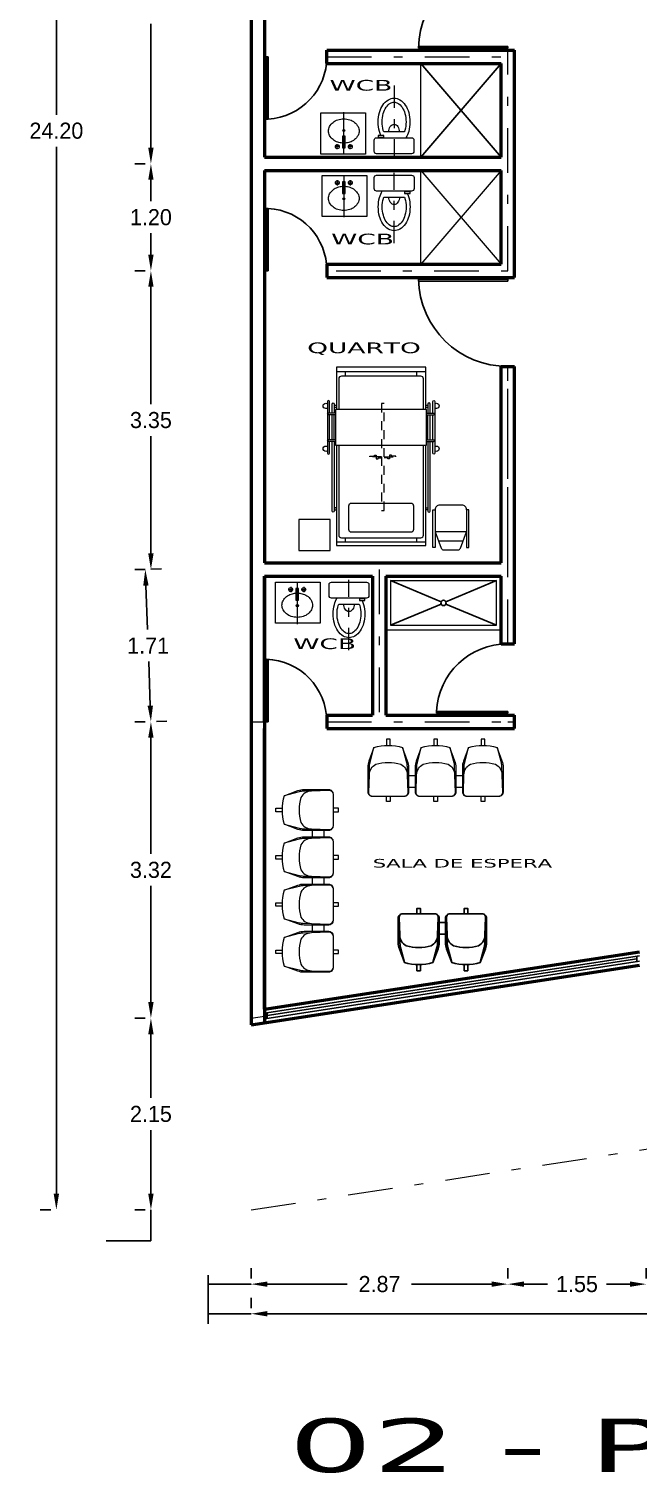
# Model space of a CAD drawing. Extents: x 80.1 to 126.1, y 13.8 to 42.4.
# Drawn here: x 106.63 to 113.45, y 13.94 to 30.13 of the extents above; entities that cross this region are included whole.
import ezdxf

# ---------------------------------------------------------------- set-up
doc = ezdxf.new("R2010")
doc.units = 0
doc.header["$MEASUREMENT"] = 0
doc.header["$PDMODE"] = 2
for name, pattern in [('DASHDOT', [1, 0.5, -0.25, 0, -0.25]), ('DASHDOT2', [0.5, 0.25, -0.125, 0, -0.125]), ('EJES630', [6.3, 5.5, -0.4, 0, -0.4]), ('HIDDEN5', [0.07, 0.04, -0.03])]:
    doc.linetypes.add(name, pattern=pattern)
doc.layers.get('0').update_dxf_attribs({"linetype": 'CONTINUOUS'})
doc.layers.get('DEFPOINTS').update_dxf_attribs({"linetype": 'CONTINUOUS'})
for name, color, linetype, lineweight in [('EJES', 4, 'EJES630', 13), ('MOB', 7, 'CONTINUOUS', 9), ('MUROS', 5, 'CONTINUOUS', 50)]:
    doc.layers.add(name, color=color, linetype=linetype, lineweight=lineweight)
doc.styles.add('100', font='verdana.ttf', dxfattribs={"width": 1.8, "height": 0.12})
doc.dimstyles.get("Standard").update_dxf_attribs({"dimtxt": 0.18045, "dimasz": 0.18, "dimexe": 0.18, "dimexo": 0.0625, "dimgap": 0.09, "dimtad": 0, "dimtih": 1, "dimtoh": 1, "dimzin": 0, "dimdsep": 46, "dimtxsty": 'Standard', "dimblk2": 'CLOSEDBLANK', "dimcen": 0.09, "dimadec": 0, "dimazin": 0, "dimtfac": 1, "dimtofl": 0, "dimtmove": 0, "dimatfit": 3, "dimfxl": 1, "dimtolj": 1, "dimtzin": 0, "dimarcsym": 0})

# ---------------------------------------------------------------- blocks, each defined once
blk = doc.blocks.new('91040103')
for p, q in [((0.25, -0.41), (0.32, -0.41)), ((0.78, -0.41), (0.85, -0.41)), ((1.31, -0.41), (1.38, -0.41)), ((0.25, -0.54), (0.32, -0.54)), ((0.78, -0.54), (0.85, -0.54)), ((1.31, -0.54), (1.38, -0.54))]:
    blk.add_line(p, q)
for points in [[(0, -0.07), (0, 0), (0.04, 0), (0.04, -0.07)], [(0.53, -0.07), (0.53, 0), (0.57, 0), (0.57, -0.07)], [(1.06, -0.07), (1.06, 0), (1.1, 0), (1.1, -0.07)], [(1.59, -0.07), (1.59, 0), (1.63, 0), (1.63, -0.07)], [(0, -0.64), (0, -0.7), (0.04, -0.7), (0.04, -0.64)], [(0.53, -0.64), (0.53, -0.7), (0.57, -0.7), (0.57, -0.64)], [(1.06, -0.64), (1.06, -0.7), (1.1, -0.7), (1.1, -0.64)], [(1.59, -0.64), (1.59, -0.7), (1.63, -0.7), (1.63, -0.64)]]:
    blk.add_lwpolyline(points)
for points in [[(0.18, -0.093), (0.237, -0.246, -0.08968), (0.25, -0.316), (0.25, -0.59, -0.414214), (0.2, -0.64), (-0.16, -0.64, -0.414214), (-0.21, -0.59), (-0.21, -0.316, -0.08968), (-0.197, -0.246), (-0.14, -0.093)], [(0.206, -0.64, 0.342318), (0.239, -0.596), (0.232, -0.399), (0.23, -0.307, 0.059336), (0.224, -0.26), (0.18, -0.093, 0.146279), (-0.14, -0.093), (-0.184, -0.26, 0.059336), (-0.19, -0.307), (-0.192, -0.399), (-0.199, -0.596, 0.342318), (-0.166, -0.64)], [(0.71, -0.093), (0.767, -0.246, -0.08968), (0.78, -0.316), (0.78, -0.59, -0.414214), (0.73, -0.64), (0.37, -0.64, -0.414214), (0.32, -0.59), (0.32, -0.316, -0.08968), (0.333, -0.246), (0.39, -0.093)], [(0.736, -0.64, 0.342318), (0.769, -0.596), (0.762, -0.399), (0.76, -0.307, 0.059336), (0.754, -0.26), (0.71, -0.093, 0.146279), (0.39, -0.093), (0.346, -0.26, 0.059336), (0.34, -0.307), (0.338, -0.399), (0.331, -0.596, 0.342318), (0.364, -0.64)], [(1.24, -0.093), (1.297, -0.246, -0.08968), (1.31, -0.316), (1.31, -0.59, -0.414214), (1.26, -0.64), (0.9, -0.64, -0.414214), (0.85, -0.59), (0.85, -0.316, -0.08968), (0.863, -0.246), (0.92, -0.093)], [(1.266, -0.64, 0.342318), (1.299, -0.596), (1.292, -0.399), (1.29, -0.307, 0.059336), (1.284, -0.26), (1.24, -0.093, 0.146279), (0.92, -0.093), (0.876, -0.26, 0.059336), (0.87, -0.307), (0.868, -0.399), (0.861, -0.596, 0.342318), (0.894, -0.64)], [(1.77, -0.093), (1.827, -0.246, -0.08968), (1.84, -0.316), (1.84, -0.59, -0.414214), (1.79, -0.64), (1.43, -0.64, -0.414214), (1.38, -0.59), (1.38, -0.316, -0.08968), (1.393, -0.246), (1.45, -0.093)], [(1.796, -0.64, 0.342318), (1.829, -0.596), (1.822, -0.399), (1.82, -0.307, 0.059336), (1.814, -0.26), (1.77, -0.093, 0.146279), (1.45, -0.093), (1.406, -0.26, 0.059336), (1.4, -0.307), (1.398, -0.399), (1.391, -0.596, 0.342318), (1.424, -0.64)], [(0.232, -0.399, 0.27208), (0.16, -0.28, 0.144285), (-0.12, -0.28, 0.27208), (-0.192, -0.399)], [(0.762, -0.399, 0.27208), (0.69, -0.28, 0.144285), (0.41, -0.28, 0.27208), (0.338, -0.399)], [(1.292, -0.399, 0.27208), (1.22, -0.28, 0.144285), (0.94, -0.28, 0.27208), (0.868, -0.399)], [(1.822, -0.399, 0.27208), (1.75, -0.28, 0.144285), (1.47, -0.28, 0.27208), (1.398, -0.399)]]:
    blk.add_lwpolyline(points, format="xyb")
blk = doc.blocks.new('91040102')
for p, q in [((0.25, -0.41), (0.32, -0.41)), ((0.78, -0.41), (0.85, -0.41)), ((0.25, -0.54), (0.32, -0.54)), ((0.78, -0.54), (0.85, -0.54))]:
    blk.add_line(p, q)
for points in [[(0, -0.07), (0, 0), (0.04, 0), (0.04, -0.07)], [(0.53, -0.07), (0.53, 0), (0.57, 0), (0.57, -0.07)], [(1.06, -0.07), (1.06, 0), (1.1, 0), (1.1, -0.07)], [(0, -0.64), (0, -0.7), (0.04, -0.7), (0.04, -0.64)], [(0.53, -0.64), (0.53, -0.7), (0.57, -0.7), (0.57, -0.64)], [(1.06, -0.64), (1.06, -0.7), (1.1, -0.7), (1.1, -0.64)]]:
    blk.add_lwpolyline(points)
for points in [[(0.18, -0.093), (0.237, -0.246, -0.08968), (0.25, -0.316), (0.25, -0.59, -0.414214), (0.2, -0.64), (-0.16, -0.64, -0.414214), (-0.21, -0.59), (-0.21, -0.316, -0.08968), (-0.197, -0.246), (-0.14, -0.093)], [(0.206, -0.64, 0.342318), (0.239, -0.596), (0.232, -0.399), (0.23, -0.307, 0.059336), (0.224, -0.26), (0.18, -0.093, 0.146279), (-0.14, -0.093), (-0.184, -0.26, 0.059336), (-0.19, -0.307), (-0.192, -0.399), (-0.199, -0.596, 0.342318), (-0.166, -0.64)], [(0.71, -0.093), (0.767, -0.246, -0.08968), (0.78, -0.316), (0.78, -0.59, -0.414214), (0.73, -0.64), (0.37, -0.64, -0.414214), (0.32, -0.59), (0.32, -0.316, -0.08968), (0.333, -0.246), (0.39, -0.093)], [(0.736, -0.64, 0.342318), (0.769, -0.596), (0.762, -0.399), (0.76, -0.307, 0.059336), (0.754, -0.26), (0.71, -0.093, 0.146279), (0.39, -0.093), (0.346, -0.26, 0.059336), (0.34, -0.307), (0.338, -0.399), (0.331, -0.596, 0.342318), (0.364, -0.64)], [(1.24, -0.093), (1.297, -0.246, -0.08968), (1.31, -0.316), (1.31, -0.59, -0.414214), (1.26, -0.64), (0.9, -0.64, -0.414214), (0.85, -0.59), (0.85, -0.316, -0.08968), (0.863, -0.246), (0.92, -0.093)], [(1.266, -0.64, 0.342318), (1.299, -0.596), (1.292, -0.399), (1.29, -0.307, 0.059336), (1.284, -0.26), (1.24, -0.093, 0.146279), (0.92, -0.093), (0.876, -0.26, 0.059336), (0.87, -0.307), (0.868, -0.399), (0.861, -0.596, 0.342318), (0.894, -0.64)], [(0.232, -0.399, 0.27208), (0.16, -0.28, 0.144285), (-0.12, -0.28, 0.27208), (-0.192, -0.399)], [(0.762, -0.399, 0.27208), (0.69, -0.28, 0.144285), (0.41, -0.28, 0.27208), (0.338, -0.399)], [(1.292, -0.399, 0.27208), (1.22, -0.28, 0.144285), (0.94, -0.28, 0.27208), (0.868, -0.399)]]:
    blk.add_lwpolyline(points, format="xyb")
blk = doc.blocks.new('WCCAJA')
at = {"linetype": 'DASHDOT2'}
blk.add_line((0, -0.79), (0, 0), dxfattribs=at)
for points in [[(-0.223, -0.053), (-0.223, -0.178, 0.414214), (-0.196, -0.205), (0.196, -0.205, 0.414214), (0.223, -0.178), (0.223, -0.053, 0.414214), (0.196, -0.027), (-0.196, -0.027, 0.414214)], [(-0.115, -0.272, 0.018298), (-0.121, -0.288, 0.067459), (-0.134, -0.383, 0.067459), (-0.121, -0.477, 0.079812), (-0.089, -0.547, 0.107118), (-0.04, -0.594, 0.139889), (0, -0.605, 0.139889), (0.04, -0.594, 0.107118), (0.089, -0.547, 0.079812), (0.121, -0.477, 0.067459), (0.134, -0.383, 0.067459), (0.121, -0.288, 0.018298), (0.115, -0.272)]]:
    blk.add_lwpolyline(points, format="xyb", close=True)
for points in [[(-0.147, -0.232, 0.042039), (-0.164, -0.277, 0.067459), (-0.178, -0.383, 0.067459), (-0.164, -0.489, 0.079812), (-0.126, -0.572, 0.107118), (-0.064, -0.632, 0.139889), (0, -0.65, 0.139889), (0.064, -0.632, 0.107118), (0.126, -0.572, 0.079812), (0.164, -0.489, 0.067459), (0.178, -0.383, 0.067459), (0.164, -0.277, 0.068576), (0.133, -0.205, 0.107118)], [(-0.133, -0.205, 0.008988), (-0.138, -0.214, 0.067459)], [(-0.06, -0.272, 0.059324), (-0.055, -0.303, 0.07998), (-0.043, -0.331, 0.107107), (-0.022, -0.351, 0.139517), (0, -0.357, 0.139517), (0.022, -0.351, 0.107107), (0.043, -0.331, 0.07998), (0.055, -0.303, 0.059324), (0.06, -0.272, 0.067669)]]:
    blk.add_lwpolyline(points, format="xyb")
blk.add_lwpolyline([(-0.116, -0.214), (-0.116, -0.232), (-0.178, -0.232), (-0.178, -0.214)], close=True)
blk = doc.blocks.new('*D69')
at = {"color": 0, "lineweight": -2}
for p, q in [((109.12, 16.121), (109.12, 16.238)), ((111.994, 16.121), (111.994, 16.238)), ((109.3, 16.058), (110.196, 16.058)), ((111.814, 16.058), (110.917, 16.058))]:
    blk.add_line(p, q, dxfattribs=at)
at = {"color": 0}
for points in [[(109.3, 16.088), (109.3, 16.028), (109.12, 16.058)], [(111.814, 16.088), (111.814, 16.028), (111.994, 16.058)]]:
    blk.add_solid(points, dxfattribs=at)
at = {"layer": 'DEFPOINTS', "color": 0}
for p in [(109.12, 16.058), (111.994, 16.058), (111.994, 16.058)]:
    blk.add_point(p, dxfattribs=at)
at = {"color": 0, "insert": (110.557, 16.058), "char_height": 0.1804, "attachment_point": 5}
blk.add_mtext('\\A1;2.87', dxfattribs=at)
blk = doc.blocks.new('_ClosedBlank')
at = {"color": 0, "linetype": 'ByBlock', "lineweight": -2}
for p, q in [((-1, 0.167), (0, 0)), ((-1, 0.167), (-1, -0.167)), ((0, 0), (-1, -0.167))]:
    blk.add_line(p, q, dxfattribs=at)
blk = doc.blocks.new('*D70')
at = {"color": 0, "lineweight": -2}
for p, q in [((111.994, 16.121), (111.994, 16.238)), ((113.544, 16.121), (113.544, 16.238)), ((112.174, 16.058), (112.438, 16.058)), ((113.364, 16.058), (113.099, 16.058))]:
    blk.add_line(p, q, dxfattribs=at)
at = {"color": 0}
for points in [[(112.174, 16.088), (112.174, 16.028), (111.994, 16.058)], [(113.364, 16.088), (113.364, 16.028), (113.544, 16.058)]]:
    blk.add_solid(points, dxfattribs=at)
at = {"layer": 'DEFPOINTS', "color": 0}
for p in [(111.994, 16.058), (113.544, 16.058), (113.544, 16.058)]:
    blk.add_point(p, dxfattribs=at)
at = {"color": 0, "insert": (112.769, 16.058), "char_height": 0.1804, "attachment_point": 5}
blk.add_mtext('\\A1;1.55', dxfattribs=at)
blk = doc.blocks.new('*D74')
at = {"color": 0, "lineweight": -2}
for p, q in [((109.12, 15.789), (109.12, 15.906)), ((123.599, 15.789), (123.599, 15.906)), ((109.3, 15.726), (115.939, 15.726)), ((123.419, 15.726), (116.78, 15.726))]:
    blk.add_line(p, q, dxfattribs=at)
at = {"color": 0}
for points in [[(109.3, 15.756), (109.3, 15.696), (109.12, 15.726)], [(123.419, 15.756), (123.419, 15.696), (123.599, 15.726)]]:
    blk.add_solid(points, dxfattribs=at)
at = {"layer": 'DEFPOINTS', "color": 0}
for p in [(109.12, 15.726), (123.599, 15.726), (123.599, 15.726)]:
    blk.add_point(p, dxfattribs=at)
at = {"color": 0, "insert": (116.36, 15.726), "char_height": 0.1804, "attachment_point": 5}
blk.add_mtext('\\A1;14.48', dxfattribs=at)
blk = doc.blocks.new('*D93')
at = {"color": 0, "lineweight": -2}
for p, q in [((106.999, 41.092), (107.117, 41.092)), ((106.937, 40.912), (106.937, 29.172)), ((106.937, 17.071), (106.937, 28.812)), ((106.874, 16.891), (106.757, 16.891))]:
    blk.add_line(p, q, dxfattribs=at)
at = {"color": 0}
for points in [[(106.907, 40.912), (106.967, 40.912), (106.937, 41.092)], [(106.907, 17.071), (106.967, 17.071), (106.937, 16.891)]]:
    blk.add_solid(points, dxfattribs=at)
at = {"layer": 'DEFPOINTS', "color": 0}
for p in [(106.937, 41.092), (106.937, 16.891), (106.937, 16.891)]:
    blk.add_point(p, dxfattribs=at)
at = {"color": 0, "insert": (106.937, 28.992), "char_height": 0.1804, "attachment_point": 5}
blk.add_mtext('\\A1;24.20', dxfattribs=at)
blk = doc.blocks.new('*D100')
at = {"color": 0, "lineweight": -2}
for p, q in [((108.058, 32.122), (108.176, 32.122)), ((107.996, 31.942), (107.996, 30.552)), ((107.996, 28.802), (107.996, 30.192)), ((107.933, 28.622), (107.816, 28.622))]:
    blk.add_line(p, q, dxfattribs=at)
at = {"color": 0}
for points in [[(107.966, 31.942), (108.026, 31.942), (107.996, 32.122)], [(107.966, 28.802), (108.026, 28.802), (107.996, 28.622)]]:
    blk.add_solid(points, dxfattribs=at)
at = {"layer": 'DEFPOINTS', "color": 0}
for p in [(107.996, 32.122), (107.996, 28.622), (107.996, 28.622)]:
    blk.add_point(p, dxfattribs=at)
at = {"color": 0, "insert": (107.996, 30.372), "char_height": 0.1804, "attachment_point": 5}
blk.add_mtext('\\A1;3.50', dxfattribs=at)
blk = doc.blocks.new('*D101')
at = {"color": 0, "lineweight": -2}
for p, q in [((107.933, 28.622), (107.816, 28.622)), ((107.996, 28.442), (107.996, 28.202)), ((107.996, 27.602), (107.996, 27.842)), ((107.933, 27.422), (107.816, 27.422))]:
    blk.add_line(p, q, dxfattribs=at)
at = {"color": 0}
for points in [[(107.966, 28.442), (108.026, 28.442), (107.996, 28.622)], [(107.966, 27.602), (108.026, 27.602), (107.996, 27.422)]]:
    blk.add_solid(points, dxfattribs=at)
at = {"layer": 'DEFPOINTS', "color": 0}
for p in [(107.996, 28.622), (107.996, 27.422), (107.996, 27.422)]:
    blk.add_point(p, dxfattribs=at)
at = {"color": 0, "insert": (107.996, 28.022), "char_height": 0.1804, "attachment_point": 5}
blk.add_mtext('\\A1;1.20', dxfattribs=at)
blk = doc.blocks.new('*D102')
at = {"color": 0, "lineweight": -2}
for p, q in [((107.933, 27.422), (107.816, 27.422)), ((107.996, 27.242), (107.996, 25.927)), ((107.996, 24.252), (107.996, 25.567)), ((107.933, 24.072), (107.816, 24.072))]:
    blk.add_line(p, q, dxfattribs=at)
at = {"color": 0}
for points in [[(107.966, 27.242), (108.026, 27.242), (107.996, 27.422)], [(107.966, 24.252), (108.026, 24.252), (107.996, 24.072)]]:
    blk.add_solid(points, dxfattribs=at)
at = {"layer": 'DEFPOINTS', "color": 0}
for p in [(107.996, 27.422), (107.996, 24.072), (107.996, 24.072)]:
    blk.add_point(p, dxfattribs=at)
at = {"color": 0, "insert": (107.996, 25.747), "char_height": 0.1804, "attachment_point": 5}
blk.add_mtext('\\A1;3.35', dxfattribs=at)
blk = doc.blocks.new('*D103')
at = {"color": 0, "lineweight": -2}
for p, q in [((107.996, 24.074), (108.113, 24.079)), ((107.94, 23.892), (107.958, 23.399)), ((107.989, 22.545), (107.971, 23.039)), ((108.058, 22.368), (108.176, 22.372))]:
    blk.add_line(p, q, dxfattribs=at)
at = {"color": 0}
for points in [[(107.97, 23.893), (107.91, 23.891), (107.933, 24.072)], [(108.019, 22.546), (107.959, 22.544), (107.996, 22.365)]]:
    blk.add_solid(points, dxfattribs=at)
at = {"layer": 'DEFPOINTS', "color": 0}
for p in [(107.933, 24.072), (107.996, 22.365), (107.996, 22.365)]:
    blk.add_point(p, dxfattribs=at)
at = {"color": 0, "insert": (107.965, 23.219), "char_height": 0.1804, "attachment_point": 5}
blk.add_mtext('\\A1;1.71', dxfattribs=at)
blk = doc.blocks.new('*D104')
at = {"color": 0, "lineweight": -2}
for p, q in [((107.933, 22.365), (107.816, 22.365)), ((107.996, 22.185), (107.996, 20.884)), ((107.996, 19.221), (107.996, 20.523)), ((107.933, 19.041), (107.816, 19.041))]:
    blk.add_line(p, q, dxfattribs=at)
at = {"color": 0}
for points in [[(107.966, 22.185), (108.026, 22.185), (107.996, 22.365)], [(107.966, 19.221), (108.026, 19.221), (107.996, 19.041)]]:
    blk.add_solid(points, dxfattribs=at)
at = {"layer": 'DEFPOINTS', "color": 0}
for p in [(107.996, 22.365), (107.996, 19.041), (107.996, 19.041)]:
    blk.add_point(p, dxfattribs=at)
at = {"color": 0, "insert": (107.996, 20.703), "char_height": 0.1804, "attachment_point": 5}
blk.add_mtext('\\A1;3.32', dxfattribs=at)
blk = doc.blocks.new('*D105')
at = {"color": 0, "lineweight": -2}
for p, q in [((107.933, 19.041), (107.816, 19.041)), ((107.996, 18.861), (107.996, 18.147)), ((107.996, 17.071), (107.996, 17.786)), ((107.933, 16.891), (107.816, 16.891))]:
    blk.add_line(p, q, dxfattribs=at)
at = {"color": 0}
for points in [[(107.966, 18.861), (108.026, 18.861), (107.996, 19.041)], [(107.966, 17.071), (108.026, 17.071), (107.996, 16.891)]]:
    blk.add_solid(points, dxfattribs=at)
at = {"layer": 'DEFPOINTS', "color": 0}
for p in [(107.996, 19.041), (107.996, 16.891), (107.996, 16.891)]:
    blk.add_point(p, dxfattribs=at)
at = {"color": 0, "insert": (107.996, 17.966), "char_height": 0.1804, "attachment_point": 5}
blk.add_mtext('\\A1;2.15', dxfattribs=at)
blk = doc.blocks.new('37830054')
at = {"linetype": 'HIDDEN5'}
for points in [[(-0.01, 0.05), (-0.01, 0.18), (-0.02, 0.18), (-0.02, 0.13), (-0.03, 0.13), (-0.03, 0.11), (-0.01, 0.11), (0, 0.11), (0.01, 0.11), (0.01, 0.09), (0, 0.09), (0, 0.05)], [(-0.01, 0.02), (-0.01, -0.11), (-0.02, -0.11), (-0.02, -0.06), (-0.03, -0.06), (-0.03, -0.04), (-0.01, -0.04), (0, -0.04), (0.01, -0.04), (0.01, -0.02), (0, -0.02), (0, 0.02)]]:
    blk.add_lwpolyline(points, dxfattribs=at)
blk.add_lwpolyline([(-0.61, 0.02), (-0.61, 0.05), (0.59, 0.05), (0.59, 0.02)], close=True, dxfattribs=at)
blk = doc.blocks.new('31640053')
for p, q in [((0.038, 0.5), (0.038, -0.5)), ((0.4, 0.525), (0.4, 0.5)), ((0.4, 0.5), (0.425, 0.5)), ((0.425, 0.5), (0.425, 0.525)), ((1.167, 0.51), (1.167, 0.59)), ((1.187, 0.51), (1.187, 0.59)), ((1.187, 0.58), (1.467, 0.58)), ((1.187, 0.55), (1.467, 0.55)), ((1.187, 0.525), (1.467, 0.525)), ((1.467, 0.51), (1.467, 0.59)), ((1.487, 0.51), (1.487, 0.59)), ((1.55, 0.525), (1.55, 0.5)), ((1.55, 0.5), (1.575, 0.5)), ((1.575, 0.5), (1.575, 0.525)), ((1.95, 0.5), (1.95, -0.5)), ((0.038, 0.4), (0.088, 0.4)), ((1.9, 0.4), (1.95, 0.4)), ((0.038, -0.4), (0.088, -0.4)), ((1.9, -0.4), (1.95, -0.4)), ((0.4, -0.5), (0.425, -0.5)), ((0.4, -0.525), (0.4, -0.5)), ((0.425, -0.5), (0.425, -0.525)), ((1.167, -0.51), (1.167, -0.59)), ((1.187, -0.51), (1.187, -0.59)), ((1.187, -0.525), (1.467, -0.525)), ((1.187, -0.55), (1.467, -0.55)), ((1.187, -0.58), (1.467, -0.58)), ((1.467, -0.51), (1.467, -0.59)), ((1.487, -0.51), (1.487, -0.59)), ((1.55, -0.5), (1.55, -0.525)), ((1.575, -0.5), (1.55, -0.5)), ((1.575, -0.525), (1.575, -0.5))]:
    blk.add_line(p, q)
for points in [[(1.127, -0.5), (0, -0.5), (0, 0.5), (1.127, 0.5)], [(1.527, 0.5), (2, 0.5), (2, -0.5), (1.527, -0.5)]]:
    blk.add_lwpolyline(points)
for points in [[(1.167, 0.525), (0.388, 0.525, -1), (0.388, 0.55), (1.167, 0.55)], [(1.487, 0.58), (1.617, 0.58, 1), (1.617, 0.6), (1.037, 0.6, 1), (1.037, 0.58), (1.167, 0.58)], [(1.487, 0.55), (1.588, 0.55, -1), (1.588, 0.525), (1.487, 0.525)], [(1.127, -0.475), (0.118, -0.475, -0.414214), (0.088, -0.445), (0.088, 0.445, -0.414214), (0.118, 0.475), (1.127, 0.475)], [(1.527, 0.475), (1.87, 0.475, -0.414214), (1.9, 0.445), (1.9, -0.445, -0.414214), (1.87, -0.475), (1.527, -0.475)], [(1.167, -0.525), (0.388, -0.525, 1), (0.388, -0.55), (1.167, -0.55)], [(1.487, -0.58), (1.617, -0.58, -1), (1.617, -0.6), (1.037, -0.6, -1), (1.037, -0.58), (1.167, -0.58)], [(1.487, -0.55), (1.588, -0.55, 1), (1.588, -0.525), (1.487, -0.525)]]:
    blk.add_lwpolyline(points, format="xyb")
blk.add_lwpolyline([(1.527, -0.51), (1.127, -0.51), (1.127, 0.51), (1.527, 0.51)], close=True)
blk.add_lwpolyline([(0.15, -0.332, 0.414214), (0.18, -0.362), (0.447, -0.362, 0.414214), (0.477, -0.332), (0.477, 0.333, 0.414214), (0.447, 0.363), (0.18, 0.363, 0.414214), (0.15, 0.333)], format="xyb", close=True)
for centre, radius, start, end in [((1.087, 0.62), 0.03, 318.1897, 221.8103), ((1.567, 0.62), 0.03, 318.1897, 221.8103), ((1.177, 0.59), 0.01, 0, 180), ((1.477, 0.59), 0.01, 0, 180), ((1.087, -0.62), 0.03, 138.1897, 41.8103), ((1.177, -0.59), 0.01, 180, 0), ((1.477, -0.59), 0.01, 180, 0), ((1.567, -0.62), 0.03, 138.1897, 41.8103)]:
    blk.add_arc(centre, radius, start, end)
blk = doc.blocks.new('31430059')
blk.add_lwpolyline([(0, 0), (0, -0.35), (0.35, -0.35), (0.35, 0)], close=True)
blk = doc.blocks.new('18140127')
blk.add_line((-0.137, 0.1), (0.137, 0.1))
blk.add_lwpolyline([(0.175, -0.25), (0.175, 0.174), (0.2, 0.174), (0.2, -0.25), (0.175, -0.25, -0.414214), (0.125, -0.3), (-0.125, -0.3, -0.414214), (-0.175, -0.25), (-0.175, 0.174), (-0.2, 0.174), (-0.2, -0.25), (-0.175, -0.25)], format="xyb")
blk.add_lwpolyline([(-0.175, 0), (-0.107, 0.181, -0.312633), (-0.079, 0.2), (0.079, 0.2, -0.312633), (0.107, 0.181), (0.175, 0)], format="xyb", close=True)

msp = doc.modelspace()

# ---------------------------------------------------------------- linework, layer by layer
for p, q in [((109.29, 29.822), (109.31, 29.822)), ((109.29, 29.822), (109.29, 29.123)), ((109.31, 29.822), (109.31, 29.123)), ((111.994, 29.937), (110.994, 29.937)), ((111.994, 29.917), (110.994, 29.917)), ((111.994, 29.917), (111.994, 29.937)), ((111.019, 28.697), (111.919, 29.747)), ((111.019, 29.747), (111.919, 28.697)), ((109.31, 29.123), (109.29, 29.123)), ((109.29, 27.422), (109.29, 28.121)), ((109.31, 28.121), (109.29, 28.121)), ((109.31, 27.422), (109.31, 28.121)), ((109.29, 27.422), (109.31, 27.422)), ((109.27, 27.347), (109.27, 24.147)), ((111.994, 27.327), (110.994, 27.327)), ((111.994, 27.307), (110.994, 27.307)), ((111.994, 27.327), (111.994, 27.307)), ((109.27, 24.147), (109.27, 26.997)), ((111.246, 23.709), (110.679, 23.947)), ((111.301, 23.709), (111.869, 23.947)), ((110.679, 23.447), (111.246, 23.685)), ((111.869, 23.447), (111.301, 23.685)), ((109.29, 22.365), (109.29, 23.065)), ((109.31, 22.365), (109.31, 23.064)), ((109.29, 22.365), (109.31, 22.365)), ((111.994, 22.48), (111.195, 22.48)), ((111.195, 22.48), (111.195, 22.46)), ((111.994, 22.46), (111.195, 22.46)), ((111.994, 22.48), (111.994, 22.46)), ((111.226, 20.112), (111.296, 20.112)), ((111.226, 19.982), (111.296, 19.982)), ((109.27, 19.095), (113.469, 19.741)), ((109.274, 19.035), (113.469, 19.68)), ((109.3, 19.069), (113.439, 19.706)), ((113.439, 19.676), (113.439, 19.736)), ((109.3, 19.095), (109.3, 19.039))]:
    msp.add_line(p, q)
at = {"color": 1}
for p, q in [((107.996, 16.891), (107.996, 16.543)), ((107.996, 16.543), (107.496, 16.543)), ((108.638, 16.157), (108.638, 15.612)), ((109.12, 16.058), (108.638, 16.058)), ((109.12, 15.726), (108.638, 15.726))]:
    msp.add_line(p, q, dxfattribs=at)
for points in [[(110.976, 20.212), (110.976, 20.272), (111.016, 20.272), (111.016, 20.212)], [(111.506, 20.212), (111.506, 20.272), (111.546, 20.272), (111.546, 20.212)], [(110.976, 19.642), (110.976, 19.572), (111.016, 19.572), (111.016, 19.642)], [(111.506, 19.642), (111.506, 19.572), (111.546, 19.572), (111.546, 19.642)]]:
    msp.add_lwpolyline(points)
for points in [[(111.156, 19.665), (111.213, 19.818, 0.08968), (111.226, 19.888), (111.226, 20.162, 0.414214), (111.176, 20.212), (110.816, 20.212, 0.414214), (110.766, 20.162), (110.766, 19.888, 0.08968), (110.779, 19.818), (110.836, 19.665)], [(111.182, 20.212, -0.342318), (111.215, 20.168), (111.208, 19.972), (111.207, 19.879, -0.059336), (111.2, 19.832), (111.156, 19.665, -0.146279), (110.836, 19.665), (110.792, 19.832, -0.059336), (110.786, 19.879), (110.784, 19.972), (110.777, 20.168, -0.342318), (110.81, 20.212)], [(111.686, 19.665), (111.743, 19.818, 0.08968), (111.756, 19.888), (111.756, 20.162, 0.414214), (111.706, 20.212), (111.346, 20.212, 0.414214), (111.296, 20.162), (111.296, 19.888, 0.08968), (111.309, 19.818), (111.366, 19.665)], [(111.712, 20.212, -0.342318), (111.745, 20.168), (111.738, 19.972), (111.737, 19.879, -0.059336), (111.73, 19.832), (111.686, 19.665, -0.146279), (111.366, 19.665), (111.322, 19.832, -0.059336), (111.316, 19.879), (111.314, 19.972), (111.307, 20.168, -0.342318), (111.34, 20.212)], [(111.208, 19.972, -0.27208), (111.136, 19.852, -0.144285), (110.857, 19.852, -0.27208), (110.784, 19.972)], [(111.738, 19.972, -0.27208), (111.666, 19.852, -0.144285), (111.387, 19.852, -0.27208), (111.314, 19.972)]]:
    msp.add_lwpolyline(points, format="xyb")
msp.add_circle((111.274, 23.697), 0.03)
for centre, radius, start, end in [((111.989, 29.899), 0.995, 89.7299, 178.9593), ((109.272, 29.816), 0.694, 273.1008, 0.5362), ((109.273, 27.429), 0.693, 359.4394, 86.9346), ((111.989, 27.345), 0.995, 181.0407, 270.2701), ((111.988, 22.443), 0.794, 89.571, 177.2971), ((109.272, 22.372), 0.693, 359.4518, 88.5706)]:
    msp.add_arc(centre, radius, start, end)
at = {"layer": 'EJES', "linetype": 'DASHDOT'}
for p, q in [((109.966, 29.822), (112.069, 29.822)), ((111.994, 27.422), (111.994, 29.897)), ((111.994, 27.422), (111.994, 29.897)), ((111.994, 27.422), (111.994, 29.897)), ((110.07, 27.422), (111.994, 27.422)), ((111.994, 24.147), (111.994, 26.35)), ((111.994, 24.072), (111.994, 26.35)), ((111.994, 23.237), (111.994, 26.35)), ((110.554, 24.072), (110.554, 22.29)), ((109.12, 22.365), (109.27, 22.365)), ((109.966, 22.365), (112.069, 22.365)), ((111.994, 22.365), (112.069, 22.365)), ((109.12, 19.041), (109.27, 19.065)), ((109.12, 16.891), (119.37, 18.468))]:
    msp.add_line(p, q, dxfattribs=at)
at = {"layer": 'MOB'}
for p, q in [((111.019, 28.697), (111.019, 29.747)), ((110.157, 28.742), (110.157, 29.201)), ((110.084, 28.785), (110.084, 28.843)), ((110.23, 28.785), (110.23, 28.843)), ((110.113, 28.814), (110.055, 28.814)), ((110.259, 28.814), (110.201, 28.814)), ((111.019, 27.497), (111.019, 28.547)), ((111.019, 28.547), (111.919, 27.497)), ((111.919, 28.547), (111.019, 27.497)), ((110.055, 28.409), (110.113, 28.409)), ((110.084, 28.439), (110.084, 28.38)), ((110.157, 28.481), (110.157, 28.022)), ((110.201, 28.409), (110.259, 28.409)), ((110.23, 28.439), (110.23, 28.38)), ((109.533, 23.847), (109.591, 23.847)), ((109.562, 23.876), (109.562, 23.818)), ((109.635, 23.918), (109.635, 23.46)), ((109.679, 23.847), (109.737, 23.847)), ((109.708, 23.876), (109.708, 23.818)), ((110.679, 23.947), (111.869, 23.947)), ((110.679, 23.947), (110.679, 23.447)), ((111.869, 23.447), (111.869, 23.947)), ((110.629, 23.397), (111.919, 23.397)), ((110.679, 23.447), (111.869, 23.447))]:
    msp.add_line(p, q, dxfattribs=at)
for points in [[(110.4, 28.731), (109.901, 28.731), (109.901, 29.192), (110.4, 29.192)], [(110.141, 28.802), (110.173, 28.802), (110.173, 28.933), (110.141, 28.933)], [(109.914, 28.492), (110.414, 28.492), (110.414, 28.031), (109.914, 28.031)], [(110.173, 28.421), (110.141, 28.421), (110.141, 28.29), (110.173, 28.29)], [(109.392, 23.93), (109.892, 23.93), (109.892, 23.469), (109.392, 23.469)], [(109.651, 23.859), (109.619, 23.859), (109.619, 23.727), (109.651, 23.727)]]:
    msp.add_lwpolyline(points, close=True, dxfattribs=at)
for points in [[(110.141, 28.854, -0.06071), (110.09, 28.864, -0.088636), (110.036, 28.893, -0.105076), (109.998, 28.939, -0.120634), (109.986, 28.989, -0.120634), (109.998, 29.04, -0.105076), (110.036, 29.086, -0.088636), (110.09, 29.115, -0.079717), (110.157, 29.125, -0.079717), (110.224, 29.115, -0.088636), (110.278, 29.086, -0.105076), (110.316, 29.04, -0.120634), (110.328, 28.989, -0.120634), (110.316, 28.939, -0.105076), (110.278, 28.893, -0.088636), (110.224, 28.864, -0.06071), (110.173, 28.854)], [(110.173, 28.37, -0.06071), (110.224, 28.359, -0.088636), (110.278, 28.33, -0.105076), (110.316, 28.284, -0.120634), (110.328, 28.234, -0.120634), (110.316, 28.184, -0.105076), (110.278, 28.138, -0.088636), (110.224, 28.109, -0.079717), (110.157, 28.098, -0.079717), (110.09, 28.109, -0.088636), (110.036, 28.138, -0.105076), (109.998, 28.184, -0.120634), (109.986, 28.234, -0.120634), (109.998, 28.284, -0.105076), (110.036, 28.33, -0.088636), (110.09, 28.359, -0.06071), (110.141, 28.37)], [(109.651, 23.807, -0.06071), (109.702, 23.797, -0.088636), (109.756, 23.768, -0.105076), (109.794, 23.722, -0.120634), (109.806, 23.671, -0.120634), (109.794, 23.621, -0.105076), (109.756, 23.575, -0.088636), (109.702, 23.546, -0.079717), (109.635, 23.535, -0.079717), (109.568, 23.546, -0.088636), (109.514, 23.575, -0.105076), (109.476, 23.621, -0.120634), (109.464, 23.671, -0.120634), (109.476, 23.722, -0.105076), (109.514, 23.768, -0.088636), (109.568, 23.797, -0.06071), (109.619, 23.807)]]:
    msp.add_lwpolyline(points, format="xyb", dxfattribs=at)
for centre, radius in [((110.157, 28.995), 0.0127), ((110.084, 28.814), 0.0219), ((110.23, 28.814), 0.0219), ((110.084, 28.409), 0.0219), ((110.23, 28.409), 0.0219), ((110.157, 28.229), 0.0127), ((109.562, 23.847), 0.0219), ((109.708, 23.847), 0.0219), ((109.635, 23.666), 0.0127)]:
    msp.add_circle(centre, radius, dxfattribs=at)
at = {"layer": 'MUROS', "linetype": 'Continuous'}
for p, q in [((109.12, 38.891), (109.12, 18.966)), ((109.27, 33.272), (109.27, 29.822)), ((109.27, 29.822), (109.27, 28.697)), ((109.966, 29.897), (112.069, 29.897)), ((109.966, 29.747), (109.966, 29.897)), ((112.069, 28.622), (112.069, 29.897)), ((109.966, 29.747), (111.919, 29.747)), ((111.919, 28.697), (111.919, 29.747)), ((109.27, 28.697), (111.919, 28.697)), ((109.27, 28.547), (111.919, 28.547)), ((109.27, 28.547), (109.27, 24.147)), ((111.919, 27.497), (111.919, 28.547)), ((112.069, 27.347), (112.069, 28.622)), ((109.966, 27.497), (111.919, 27.497)), ((109.966, 27.497), (109.966, 27.347)), ((109.966, 27.347), (112.069, 27.347)), ((111.919, 24.147), (111.919, 26.35)), ((111.919, 26.35), (112.069, 26.35)), ((112.069, 23.237), (112.069, 26.35)), ((109.27, 24.147), (111.919, 24.147)), ((109.27, 23.997), (110.479, 23.997)), ((109.27, 23.997), (109.27, 22.44)), ((109.27, 23.997), (109.27, 22.44)), ((109.27, 22.365), (109.27, 23.997)), ((110.479, 23.997), (110.479, 22.44)), ((110.629, 23.997), (110.629, 22.44)), ((110.629, 23.997), (111.919, 23.997)), ((110.665, 23.997), (111.919, 23.997)), ((111.919, 23.237), (111.919, 23.997)), ((111.919, 23.237), (112.069, 23.237)), ((109.27, 22.365), (109.27, 19.095)), ((109.966, 22.44), (109.966, 22.29)), ((109.966, 22.44), (110.479, 22.44)), ((110.629, 22.44), (111.919, 22.44)), ((110.665, 22.44), (112.069, 22.44)), ((112.069, 22.29), (112.069, 22.44)), ((109.27, 19.14), (109.27, 22.29)), ((109.27, 22.29), (109.27, 19.14)), ((109.966, 22.29), (112.069, 22.29)), ((109.27, 19.14), (113.469, 19.786)), ((109.12, 18.966), (113.469, 19.635)), ((109.27, 19.095), (109.27, 18.989)), ((109.3, 18.993), (109.3, 18.989))]:
    msp.add_line(p, q, dxfattribs=at)

# ---------------------------------------------------------------- block references
at = {"layer": 'MOB', "xscale": -1}
for name, p, rotation in [('WCCAJA', (110.72, 28.708), 180), ('31640053', (110.575, 24.34), 270), ('37830054', (110.63, 25.324), 90), ('18140127', (111.356, 24.493), 180)]:
    msp.add_blockref(name, p, dxfattribs=dict(at, rotation=rotation))
for name, p in [('WCCAJA', (110.721, 28.521)), ('WCCAJA', (110.215, 23.957)), ('91040102', (111.735, 22.169))]:
    msp.add_blockref(name, p, dxfattribs=at)
at = {"layer": 'MOB'}
for name, p, rotation in [('31430059', (109.653, 24.284), 90), ('91040103', (109.396, 19.765), 90.00000033422022)]:
    msp.add_blockref(name, p, dxfattribs=dict(at, rotation=rotation))

# ---------------------------------------------------------------- texts
at = {"color": 0, "style": '100', "width": 1.8}
for s, height, p in [('WCB', 0.12, (109.997, 29.442)), ('WCB', 0.12, (110.015, 27.718)), ('QUARTO', 0.12, (109.747, 26.498)), ('WCB', 0.12, (109.591, 23.18)), ('02 - PAV. SUPERIOR', 0.6, (109.537, 13.951))]:
    msp.add_text(s, height=height, dxfattribs=at).set_placement(p)
at = {"style": '100', "width": 1.8}
msp.add_text('SALA DE ESPERA', height=0.09601, dxfattribs=at).set_placement((110.481, 20.73))

# ---------------------------------------------------------------- dimensions: what is measured, and where the dimension line sits
at = {"color": 1}
for p1, p2, picture, middle in [((106.937, 41.092), (106.937, 16.891), '*D93', (106.937, 28.992)), ((107.996, 32.122), (107.996, 28.622), '*D100', (107.996, 30.372)), ((107.996, 28.622), (107.996, 27.422), '*D101', (107.996, 28.022)), ((107.996, 27.422), (107.996, 24.072), '*D102', (107.996, 25.747)), ((107.933, 24.072), (107.996, 22.365), '*D103', (107.965, 23.219))]:
    dim = msp.add_aligned_dim(p1=p1, p2=p2, distance=0, dimstyle='Standard', dxfattribs=at)
    dim.commit()
    dim.dimension.update_dxf_attribs({"geometry": picture, "text_midpoint": middle})
for base, p1, p2, picture, middle in [((107.996, 19.041), (107.996, 22.365), (107.996, 19.041), '*D104', (107.996, 20.703)), ((107.996, 16.891), (107.996, 19.041), (107.996, 16.891), '*D105', (107.996, 17.966))]:
    dim = msp.add_linear_dim(base=base, p1=p1, p2=p2, angle=90, dimstyle='Standard', dxfattribs=at)
    dim.commit()
    dim.dimension.update_dxf_attribs({"geometry": picture, "text_midpoint": middle})
for base, p1, p2, picture, middle in [((111.994, 16.058), (109.12, 16.058), (111.994, 16.058), '*D69', (110.557, 16.058)), ((113.544, 16.058), (111.994, 16.058), (113.544, 16.058), '*D70', (112.769, 16.058)), ((123.599, 15.726), (109.12, 15.726), (123.599, 15.726), '*D74', (116.36, 15.726))]:
    dim = msp.add_linear_dim(base=base, p1=p1, p2=p2, dimstyle='Standard', dxfattribs=at)
    dim.commit()
    dim.dimension.update_dxf_attribs({"geometry": picture, "text_midpoint": middle})

doc.saveas('drawing.dxf')
